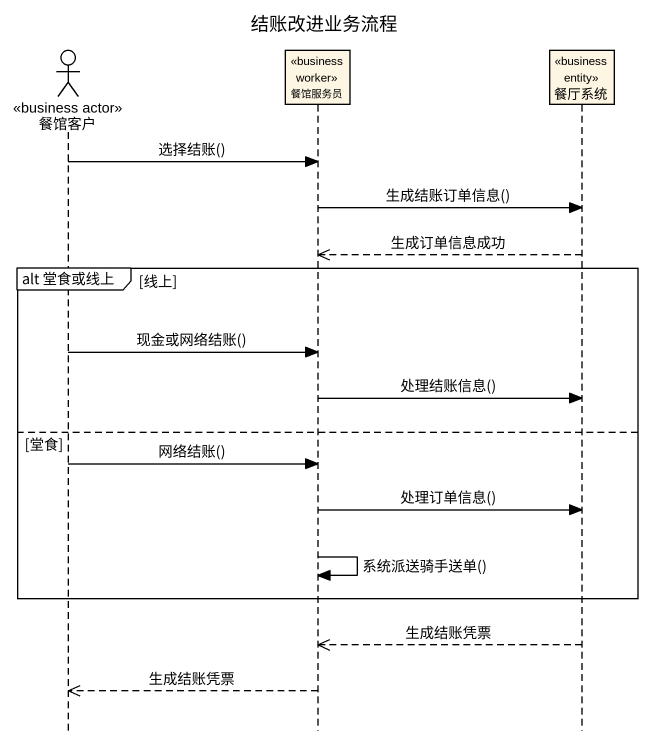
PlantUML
@startuml
title 结账改进业务流程
hide footbox
actor 餐馆客户 <<business actor>>
participant 餐馆服务员 <<business worker>>
participant 餐厅系统 <<business entity>>

餐馆客户 -> 餐馆服务员 : 选择结账()
餐馆服务员 -> 餐厅系统 : 生成结账订单信息()
餐厅系统 -->> 餐馆服务员 : 生成订单信息成功
group alt 堂食或线上 [线上]
  餐馆客户 -> 餐馆服务员 : 现金或网络结账()
  餐馆服务员 -> 餐厅系统 : 处理结账信息()
else 堂食
  餐馆客户 -> 餐馆服务员 : 网络结账()
  餐馆服务员 -> 餐厅系统 : 处理订单信息()
  餐馆服务员 -> 餐馆服务员 : 系统派送骑手送单()
end
餐厅系统 -->> 餐馆服务员 : 生成结账凭票
餐馆服务员 -->> 餐馆客户 : 生成结账凭票
@enduml
